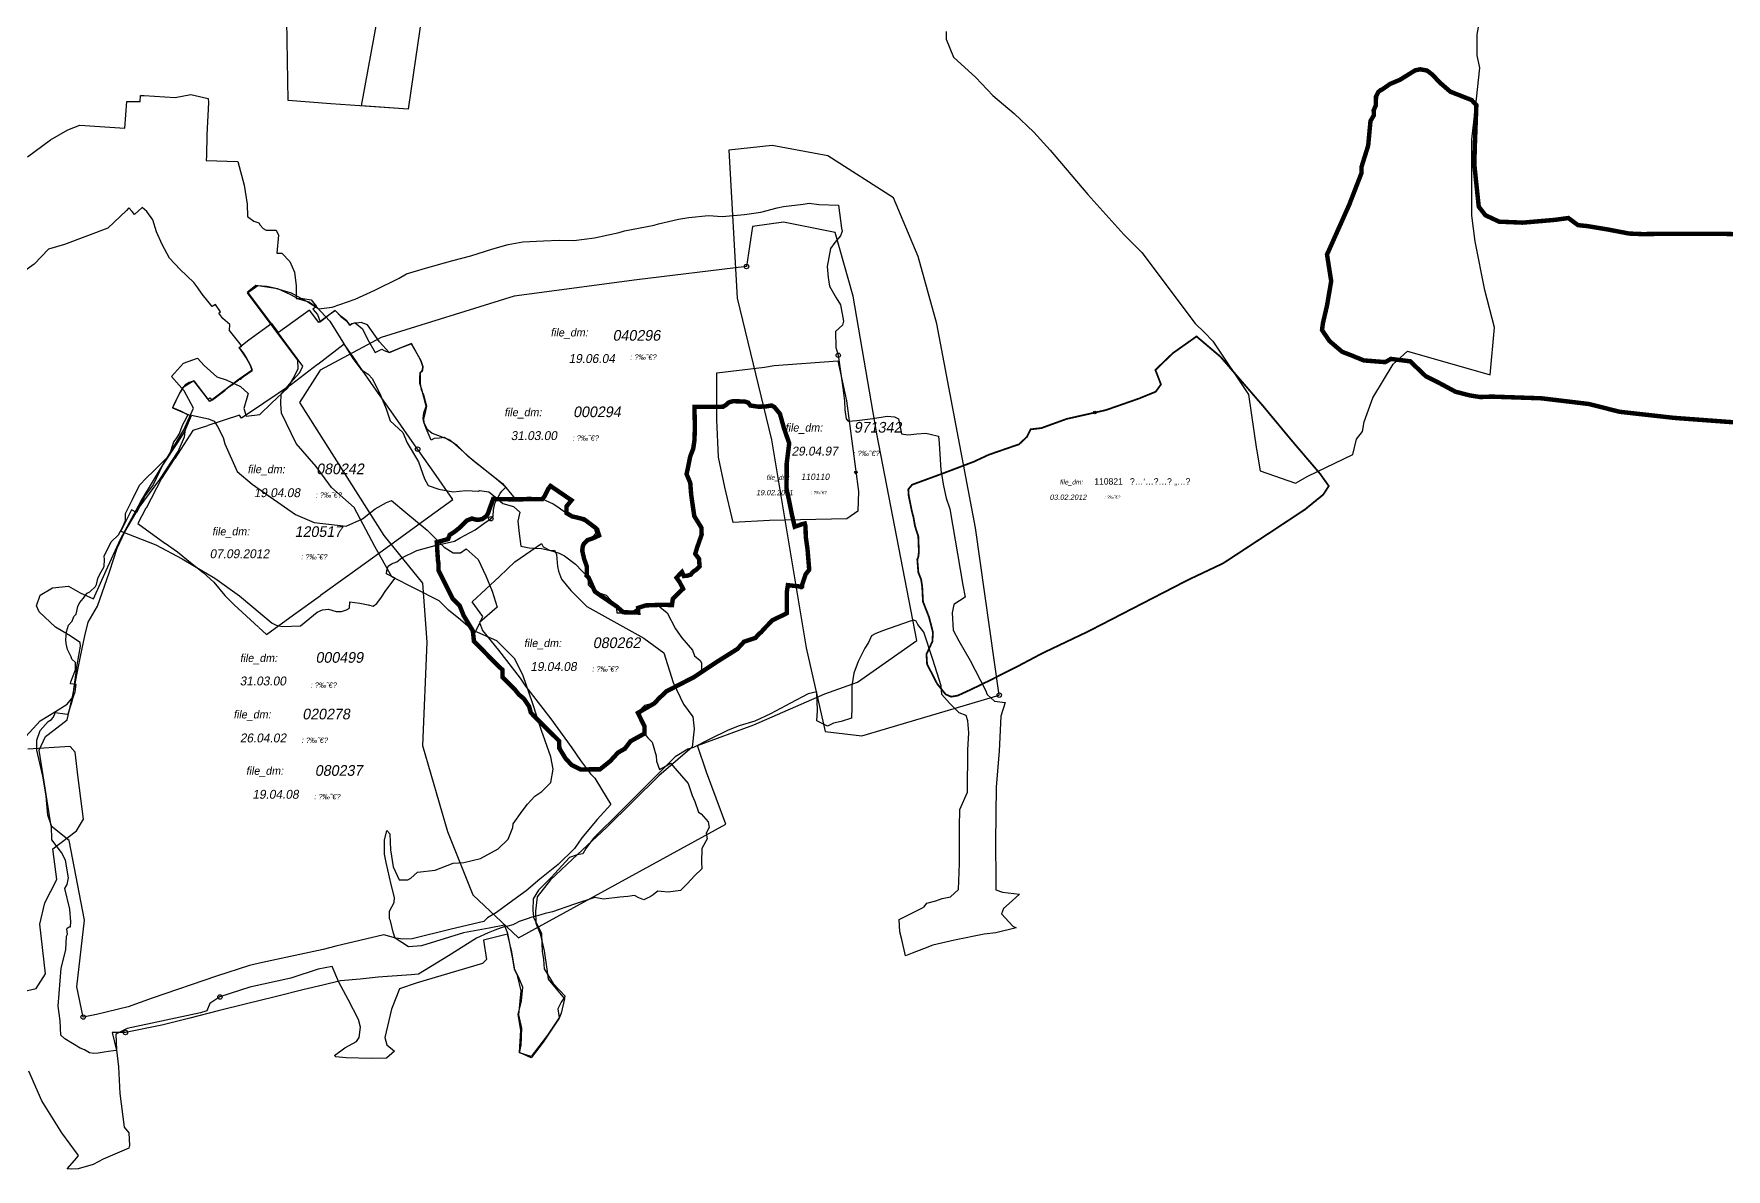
# Model space of a CAD drawing. Header units: metres. Extents: x 116000 to 284092, y 365136 to 804542.
# Drawn here: x 187329 to 189233, y 658486 to 659763 of the extents above; entities that cross this region are included whole.
import ezdxf
from ezdxf.enums import TextEntityAlignment as Align

# ---------------------------------------------------------------- set-up
doc = ezdxf.new("R2010")
doc.units = ezdxf.units.M
doc.header["$LTSCALE"] = 0.075
doc.linetypes.add('LTP898', pattern=[500, 500, 0])
for name, color, linetype in [('000294', 21, 'Continuous'), ('000499', 21, 'Continuous'), ('020278', 246, 'Continuous'), ('040296', 7, 'Continuous'), ('080237', 30, 'Continuous'), ('080242', 30, 'Continuous'), ('080262', 30, 'Continuous'), ('10', 7, 'Continuous'), ('110110', 71, 'Continuous'), ('110821', 71, 'Continuous'), ('120209', 92, 'Continuous'), ('120517', 92, 'LTP898'), ('4', 7, 'Continuous'), ('7', 7, 'Continuous'), ('971317', 5, 'Continuous'), ('971342', 5, 'Continuous'), ('980393', 3, 'Continuous')]:
    doc.layers.add(name, color=color, linetype=linetype)
doc.styles.add('HEBTXT', font='HEBTXT.shx')

# ---------------------------------------------------------------- blocks, each defined once
blk = doc.blocks.new('DM_AREA')
at = {"layer": '10'}
blk.add_circle((0, 0), 2.5, dxfattribs=at)
at = {"layer": '4', "style": 'HEBTXT', "oblique": 10}
blk.add_attdef('DATE', text='', height=10, dxfattribs=at).set_placement((9.9, 86.8), align=Align.RIGHT)
at = {"layer": '4', "style": 'HEBTXT', "oblique": 10, "flags": 8}
blk.add_attdef('DATAtxt', text='', height=6, dxfattribs=at).set_placement((41.8, 89.2), align=Align.MIDDLE)
at = {"layer": '7', "style": 'HEBTXT', "oblique": 10, "flags": 8}
blk.add_attdef('file_txt', text='', height=9, dxfattribs=at).set_placement((-28.4, 117.1), align=Align.MIDDLE)
at = {"layer": '7', "style": 'HEBTXT', "oblique": 10}
blk.add_attdef('FILE_DM', (28.1, 112.6), '', height=12, dxfattribs=at)

msp = doc.modelspace()

# ---------------------------------------------------------------- linework, layer by layer
at = {"layer": '000294', "color": 21, "linetype": 'Continuous', "flags": 128}
msp.add_lwpolyline([(187623.9, 659302.8), (187607.5, 659336.6), (187606.7, 659347.7), (187607, 659358), (187620.7, 659374.1), (187628.1, 659382.4), (187631.6, 659389.5), (187594.4, 659439.9), (187569.2, 659473.2), (187578.6, 659480.6), (187600.6, 659477.4), (187618.4, 659472), (187638.4, 659461.4), (187649.6, 659454), (187664.5, 659456), (187690.5, 659464.9), (187712.6, 659475.2), (187739.9, 659488.7), (187748, 659493.5), (187769.4, 659499.8), (187800.3, 659508.7), (187820.4, 659513.8), (187845.3, 659521.6), (187862.5, 659526.7), (187878.8, 659529.6), (187902.1, 659530.5), (187919.9, 659531.3), (187936.2, 659531.1), (187959.6, 659534.2), (187987.4, 659539.9), (187993.4, 659541.9), (188026.6, 659548.2), (188031.5, 659549.9), (188054, 659555.2), (188065.6, 659557), (188087.7, 659559.1), (188103.1, 659558.1), (188128.3, 659560.2), (188146.7, 659563), (188164.9, 659567.7), (188172.1, 659569.1), (188194.2, 659571.9), (188201.2, 659573), (188211.9, 659571.4), (188233.9, 659570.9), (188237.6, 659545), (188238, 659541.5), (188236.3, 659536.4), (188229.8, 659528.9), (188225.2, 659521.9), (188221.4, 659501.8), (188222.6, 659489.3), (188224, 659479.6), (188231.4, 659466.5), (188236.3, 659458.6), (188239.6, 659440.2), (188238.7, 659435.6), (188230.7, 659428.5), (188231.2, 659410.5), (188233.8, 659401.9), (188238.9, 659365.3), (188240.7, 659350.1), (188241.1, 659340.5), (188242.8, 659330.5), (188244.9, 659327.7), (188254.7, 659328.4), (188272.6, 659330.9), (188288.7, 659333.5), (188297.1, 659332.5), (188301.7, 659330.5), (188305, 659313.7), (188312.2, 659312.5), (188322.2, 659313.5), (188332.2, 659314.4), (188337.2, 659313.3), (188346.5, 659310.8), (188347.3, 659303.1), (188349.1, 659272.5), (188352.2, 659254.9), (188355.2, 659241.2), (188359.3, 659229), (188374, 659143.2), (188376.4, 659129.6), (188363.9, 659121.5), (188362, 659112.2), (188363.2, 659092.8), (188369.4, 659080.7), (188382.2, 659058.7), (188399.3, 659025.3), (188401.3, 659020.3), (188409.4, 659012.9), (188421.5, 659011.4), (188416.8, 658995.8), (188414.9, 658956.6), (188411.4, 658916.3), (188410.6, 658854.3), (188411, 658811.6), (188411, 658800.7), (188418.4, 658798), (188425, 658797.2), (188437.5, 658795.6), (188426.1, 658785), (188419.7, 658779.6), (188417.3, 658773.6), (188430.1, 658759.7), (188433.9, 658757.9), (188410.9, 658752.1), (188397.9, 658750.6), (188364.4, 658744.1), (188340.2, 658738.2), (188329.8, 658734.2), (188316.9, 658729.3), (188309.5, 658726.3), (188305.4, 658744.6), (188302.9, 658753.2), (188302.2, 658767.3), (188309.8, 658771), (188327.8, 658779.8), (188330.5, 658781.4), (188333.3, 658785.7), (188343.5, 658788.2), (188350.8, 658790.8), (188359.9, 658792.8), (188369.1, 658801.1), (188370, 658830.3), (188370, 658871.4), (188370.4, 658891.1), (188379, 658910.5), (188379.5, 658958.1), (188380.5, 658977.2), (188379.5, 658990.6), (188377.5, 658996.5), (188369.9, 658999.8), (188359.3, 659010.2), (188350.2, 659020.3), (188349.5, 659030), (188340.3, 659059.7), (188330.2, 659090.3), (188323.4, 659099.1), (188321.4, 659102.6), (188318.8, 659104), (188314.5, 659102.8), (188284.5, 659092.2), (188276, 659089), (188271.1, 659086.1), (188267.7, 659078.8), (188263.7, 659072.4), (188256.3, 659057.5), (188251.4, 659044.1), (188249, 659029.9), (188249, 659006.2), (188248.8, 658993.8), (188237.2, 658989.9), (188228.4, 658988.1), (188221.7, 658984.5), (188215.5, 658987.6), (188209.8, 658990.7), (188210.3, 659001.8), (188209.8, 659023.4), (188200, 659020.9), (188180.1, 659010.5), (188157.4, 658998.7), (188140.1, 658990.2), (188122.4, 658985.1), (188109.8, 658980.2), (188089.4, 658969.9), (188070.8, 658960.6), (188064.6, 658958.8), (188050.4, 658950.3), (188018.7, 658918.8), (187989.4, 658889.3), (187958.5, 658858.6), (187949.9, 658847), (187946.6, 658841.1), (187940.1, 658840), (187931.4, 658836.9), (187914.5, 658818.5), (187911.1, 658814.9), (187896.4, 658800), (187890.5, 658790.4), (187890.2, 658777.5), (187891, 658769.8), (187895.9, 658759.5), (187900, 658751.7), (187900.3, 658739.7), (187900.8, 658731.4), (187902.1, 658722.2), (187902.9, 658711.6), (187913, 658695.1), (187926.4, 658680.9), (187922.2, 658674.2), (187918.9, 658668.3), (187918.3, 658666.7), (187919.6, 658659.3), (187920.2, 658657.2), (187906.7, 658637.2), (187896.8, 658624.2), (187888.4, 658613), (187875.2, 658617.1), (187877.2, 658625.9), (187878, 658644.8), (187874.4, 658660), (187876.9, 658687.1), (187872.8, 658704.3), (187869.4, 658711.2), (187867.8, 658723), (187862.2, 658751.4), (187858.5, 658760.8), (187841, 658757.3), (187812.3, 658752), (187764.9, 658737.7), (187750.5, 658736.4), (187735.5, 658746.1), (187733, 658753), (187730, 658765.5), (187729, 658768), (187729, 658776.7), (187734.1, 658786.2), (187734.7, 658791.8), (187730.7, 658806.7), (187725.3, 658831.3), (187723.4, 658840.8), (187723.2, 658856.6), (187725.9, 658867.3), (187729.3, 658863.7), (187730, 658845.6), (187733.2, 658826.6), (187739.7, 658811.7), (187749.7, 658811.7), (187752.8, 658813.5), (187760.5, 658820.5), (187780.4, 658822.8), (187800.5, 658830.4), (187812.7, 658831.3), (187831.2, 658835.7), (187851.1, 658846.8), (187862.4, 658857.6), (187867.6, 658870.7), (187868, 658874.8), (187878.2, 658889.2), (187884.1, 658897.1), (187892.5, 658906.1), (187900.2, 658911.1), (187910.3, 658921.2), (187913.1, 658936.4), (187910.3, 658950.2), (187900, 658979.8), (187890, 659011.1), (187879.4, 659041.1), (187869.9, 659060.5), (187849.7, 659080.6), (187822.5, 659092.6), (187809, 659104.3), (187795.4, 659115.1), (187784.8, 659125.5), (187731.6, 659152.5), (187712.4, 659186.9), (187689.3, 659230.7), (187663.9, 659253.3), (187646.6, 659276.6), (187623.9, 659302.8)], close=True, dxfattribs=at)
at = {"layer": '000499', "color": 21, "linetype": 'Continuous', "flags": 128}
for points in [[(187319.7, 658973.2), (187335.8, 658990.5), (187353.1, 659001.2), (187366.3, 659009.6), (187372.8, 659017.3), (187377.6, 659053.7), (187381.2, 659074.6), (187380.9, 659078.9), (187367.7, 659087.4), (187353.2, 659096.2), (187334.7, 659113.3), (187331.9, 659120), (187335.8, 659132.1), (187350, 659140.2), (187367.7, 659142), (187380.9, 659134.5), (187395.8, 659127.8), (187410.3, 659159.7), (187426.3, 659195.2), (187449.1, 659237.3), (187479.9, 659288.4), (187497.7, 659318.2), (187508.4, 659342.5), (187497.8, 659362), (187483.9, 659378), (187497.1, 659393.2), (187513, 659398.5), (187520.5, 659390.4), (187534.7, 659377.6), (187545.3, 659374.1), (187561.3, 659366.6), (187569.8, 659358.8), (187565.2, 659342.1), (187567.7, 659333.3), (187583, 659335.4), (187596.1, 659348.2), (187614.5, 659365.2), (187620.9, 659376.2), (187626.3, 659387.2), (187625.9, 659396.4), (187599.3, 659431.9), (187569.1, 659472.1), (187580.8, 659480.3), (187591.1, 659479.6), (187602.8, 659477.1), (187617.7, 659470.4), (187626.6, 659465.4), (187638.3, 659462.2), (187647, 659456.5), (187661.9, 659440.2), (187673.3, 659421.4), (187687.8, 659398.3), (187697.1, 659385.9), (187704.9, 659380.6), (187709.9, 659375.3), (187718.8, 659357), (187725.2, 659341.7), (187729.8, 659328.3), (187744, 659315.1), (187748.9, 659303.4), (187761.7, 659282.2), (187768.2, 659262.9), (187772.4, 659255.4), (187784.5, 659251.2), (187800.5, 659248.3), (187815, 659249.7), (187828.9, 659249), (187830.3, 659249.7), (187840.6, 659248.3), (187848, 659242.6), (187856.6, 659235.2), (187868.6, 659231.6), (187875.4, 659225.3), (187873.2, 659215.3), (187875, 659201.5), (187876.8, 659187.3), (187886.1, 659185.4), (187900, 659184.7), (187910.1, 659182.2), (187914.6, 659182.5), (187916.7, 659177.6), (187918, 659164.3), (187919.2, 659158.9), (187922.6, 659150.1), (187933, 659137.1), (187951, 659119.3), (188015.1, 659083.8), (188037.4, 659067.2), (188048, 659033.7), (188059.6, 659009.6), (188070.2, 658995.2), (188071.7, 658981.5), (188069.5, 658961.1), (188032.1, 658928.7), (187972.9, 658870.7), (187940.4, 658840.3), (187910.2, 658811.7), (187895.1, 658792.8), (187893.2, 658776.6), (187893.6, 658763.1), (187898.5, 658751), (187903.1, 658731.8), (187906.1, 658711.4), (187907.6, 658699.9), (187918.5, 658687.1), (187925.7, 658678), (187921.9, 658661.8), (187920, 658656.2), (187901.9, 658629.1), (187888.3, 658611.7), (187875.1, 658617.7), (187876.7, 658642.6), (187873.6, 658660.3), (187877.4, 658675.8), (187878.9, 658690.9), (187873.6, 658703.3), (187869.9, 658710.4), (187866.1, 658732.7), (187861.6, 658750.8), (187834.8, 658744), (187838.2, 658722.1), (187833.7, 658717.6), (187760.1, 658695.8), (187740.3, 658689.2), (187731.3, 658666.3), (187723.8, 658634.6), (187726.1, 658626), (187734.7, 658619.2), (187725.7, 658611.3), (187708.3, 658610.9), (187680.1, 658611.6), (187668.7, 658612.8), (187667.2, 658614.3), (187678.6, 658622.9), (187691.8, 658630.1), (187694.8, 658634.6), (187696.3, 658645.9), (187694, 658654.6), (187682.3, 658677.2), (187672.1, 658696.8), (187664.5, 658714.3), (187648.7, 658711.3), (187618.1, 658701.1), (187571.7, 658690.9), (187538.2, 658680), (187526.7, 658672.7), (187523.3, 658664.4), (187516.2, 658662.2), (187434, 658644.4), (187421.1, 658638), (187421.9, 658620.7), (187424.1, 658601.4), (187425.6, 658571.6), (187430.5, 658533.5), (187435.8, 658527.1), (187436.6, 658512.8), (187435.8, 658509.8), (187406.8, 658497.4), (187395.5, 658491.7), (187378.9, 658486.8), (187371.2, 658486.3), (187366.3, 658486.7), (187377.3, 658499.1), (187379.1, 658501.8), (187360.3, 658527), (187338, 658563.2), (187323.4, 658596.7)], [(187310.4, 658684.7), (187331.5, 658689.7), (187342.1, 658706), (187335.5, 658762), (187341.2, 658785.8), (187354.9, 658812.1), (187350.1, 658846.7), (187377, 658867), (187384.8, 658880.1), (187378.8, 658926.6), (187375.2, 658955.3), (187369.8, 658961.8), (187322.1, 658958.9)]]:
    msp.add_lwpolyline(points, dxfattribs=at)
at = {"layer": '020278', "color": 246, "linetype": 'Continuous', "flags": 128}
msp.add_lwpolyline([(187534.3, 658703.6), (187462.1, 658678.8), (187434.8, 658668.8), (187399.5, 658660.4), (187384.4, 658657.4), (187377.2, 658691.4), (187385.8, 658766.5), (187368.5, 658856), (187348.2, 658872.3), (187334.9, 658957.8), (187342.1, 658973), (187351.2, 658980.1), (187366.2, 658991.9), (187372.8, 659019.7), (187381.5, 659063.2), (187386.4, 659086.2), (187389.9, 659101.7), (187400.3, 659119.8), (187413.9, 659158.1), (187422.6, 659184.9), (187431.4, 659203.2), (187447.4, 659230.7), (187470.7, 659262.3), (187491.3, 659293.7), (187498.2, 659310.2), (187499.3, 659318.5), (187506.2, 659334.5), (187525.4, 659330.3), (187531.7, 659327.6), (187535.5, 659321.6), (187541.8, 659309.5), (187543.9, 659302.2), (187557.5, 659271.2), (187574.5, 659256.9), (187594.8, 659242.7), (187623.1, 659222.9), (187644.3, 659213.7), (187680.3, 659209.5), (187698.7, 659218), (187712.8, 659229.3), (187725.6, 659236.4), (187731.2, 659238.5), (187747.5, 659225), (187771.5, 659205.3), (187790.6, 659186.2), (187800.5, 659179.8), (187809, 659179.8), (187815.3, 659184.1), (187828.8, 659172.1), (187837.2, 659153.7), (187844.3, 659136.7), (187850, 659118.4), (187830.2, 659101.4), (187833.7, 659092.2), (187851.4, 659070.3), (187876.1, 659038.6), (187882, 659029.5), (187910.4, 658993.1), (187934.1, 658960.3), (187943.9, 658946.1), (187955.2, 658931.1), (187960, 658926), (187967.4, 658913.9), (187978, 658896.5), (187962.5, 658879.6), (187945.5, 658858.9), (187936.9, 658847.1), (187918.8, 658829), (187898.1, 658812.7), (187882.8, 658799.4), (187863.5, 658785.4), (187849.3, 658774.9), (187839.1, 658769), (187835, 658765.1), (187798.5, 658756.3), (187754.5, 658745.5), (187744, 658744.9), (187736.1, 658746.3), (187722.6, 658750), (187668.5, 658737.1), (187654.4, 658733.6), (187586.2, 658718.9), (187571.5, 658715.5), (187534.3, 658703.6)], close=True, dxfattribs=at)
at = {"layer": '040296', "color": 7, "linetype": 'Continuous', "flags": 128}
msp.add_lwpolyline([(187874.2, 658746.5), (188107.2, 658874.6), (188085.6, 658932.8), (188075.6, 658962.8), (188138.9, 658986.1), (188218.8, 659021), (188255.4, 659034.3), (188322, 659080.9), (188277, 659313.7), (188250.4, 659468.4), (188230.4, 659540), (188172.2, 659551.6), (188137.2, 659546.6), (188130.5, 659501.7), (188007.3, 659486.7), (187869.2, 659468.4), (187719.4, 659421.9), (187651.1, 659385.3), (187627.8, 659348.7), (187722.7, 659199), (187766, 659145.7), (187771, 659079.2), (187766, 658962.8), (187794.3, 658866.3), (187822.6, 658794.8)], close=True, dxfattribs=at)
at = {"layer": '080237', "color": 30, "flags": 128}
msp.add_lwpolyline([(187321.6, 659625), (187347.6, 659644.1), (187367.1, 659655.4), (187380.6, 659660.8), (187431.3, 659657.3), (187433.3, 659687.5), (187448.6, 659687.3), (187448.8, 659694), (187452.9, 659694), (187487.7, 659692), (187505.5, 659695.3), (187524.9, 659690.6), (187525.4, 659686.3), (187523.5, 659649.9), (187523, 659626.2), (187522.9, 659621.1), (187558.2, 659619.7), (187565.3, 659593.2), (187568.7, 659571.7), (187569.3, 659557.9), (187576.2, 659552.7), (187582, 659550.8), (187583.3, 659548.2), (187586.8, 659544.5), (187590.2, 659542.8), (187601.6, 659542.5), (187604.2, 659537), (187602.2, 659516.9), (187607.9, 659516.8), (187616.8, 659507.3), (187622.2, 659495.3), (187623.9, 659480), (187624.1, 659465.7), (187631.5, 659465.7), (187640.8, 659464.2), (187646.9, 659456.9), (187642.7, 659453.6), (187648, 659447.7), (187651, 659439.7), (187662.4, 659448.4), (187667.9, 659452.4), (187674.3, 659445.7), (187680.7, 659440.5), (187684.2, 659435.9), (187687, 659437.7), (187690.2, 659438.4), (187698.6, 659431.7), (187704.4, 659420.2), (187712.9, 659405.2), (187720.2, 659408.8), (187723.1, 659407.3), (187728.8, 659405.1), (187741.2, 659410.1), (187753.5, 659414.9), (187758.2, 659406.7), (187764.2, 659395.9), (187766.4, 659389.4), (187766, 659385.3), (187764.8, 659383.3), (187763.5, 659382.8), (187763.6, 659369.8), (187764.7, 659363.5), (187767.1, 659357.4), (187770.5, 659344.5), (187768.7, 659335.9), (187767.1, 659330.3), (187767.7, 659326.1), (187770.8, 659319.3), (187777, 659314.1), (187796.7, 659306.7), (187822.4, 659284.2), (187856, 659257.8), (187870.4, 659240.3), (187886, 659242.5), (187893.9, 659241.4), (187900.6, 659240.4), (187913, 659234.8), (187918.3, 659231.4), (187922.9, 659227.9), (187933.6, 659221.3), (187940.7, 659218), (187951, 659213.6), (187958.8, 659209), (187961.1, 659201.7), (187955.2, 659194.9), (187952.3, 659194.1), (187947.9, 659189.5), (187945.6, 659186.3), (187946.6, 659178.3), (187951.5, 659163.3), (187952.3, 659152.2), (187952.3, 659143.8), (187960.2, 659136), (187972.7, 659131.9), (187983.8, 659120.1), (187984.6, 659112.2), (188000.2, 659112.2), (188008.3, 659117.6), (188013.3, 659120.2), (188031.3, 659120.5), (188041.3, 659112.1), (188050.8, 659094.1), (188057.8, 659084.2), (188070, 659070), (188072.2, 659063.9), (188078.5, 659058.5), (188080.1, 659056), (188080, 659048), (188072.1, 659040.1), (188061.3, 659034.8), (188048.2, 659028.8), (188035.5, 659018.3), (188027.3, 659010.9), (188015.8, 659008), (188008.2, 658999.9), (188015.8, 658984.5), (188016, 658976), (188019.7, 658971.7), (188024.5, 658966.8), (188029, 658951.3), (188029.4, 658945.2), (188032.6, 658935.9), (188040.2, 658940.2), (188044.9, 658942.9), (188065.1, 658920.1), (188069.6, 658906.5), (188072.6, 658900.1), (188076.5, 658888), (188079.7, 658886.1), (188087.3, 658876.9), (188088.4, 658870.8), (188085.2, 658864.2), (188086.2, 658857.9), (188080.5, 658846.9), (188080.1, 658831.7), (188080.3, 658824), (188072.1, 658816.2), (188064.1, 658807.6), (188056.3, 658799.9), (188042.3, 658798.1), (188034.4, 658798.8), (188030.8, 658799), (188027.7, 658796.8), (188025.4, 658794.8), (188022.1, 658792.8), (188018.9, 658791.3), (188014.9, 658789.4), (188009.6, 658791.7), (188004.6, 658794.3), (187997.1, 658793), (187988.1, 658792.3), (187969.8, 658790), (187959.8, 658791.9), (187936.1, 658784.1), (187912.2, 658775.8), (187904.1, 658773.9), (187899.1, 658772.3), (187894, 658770.9), (187889.1, 658769.7), (187884, 658768), (187879.2, 658766.5), (187874.9, 658764.8), (187870.7, 658762.6), (187867.8, 658761.2), (187862.1, 658759.8), (187858.6, 658759.3), (187847.4, 658755.1), (187840, 658752.2), (187826.8, 658746.3), (187795.4, 658726.2), (187761.4, 658705.5), (187753.2, 658705), (187716.1, 658702.2), (187695.8, 658700.1), (187673.8, 658698.3), (187654, 658693.3), (187633.1, 658688.4), (187600.5, 658680.3), (187568.2, 658672.4), (187536.2, 658664.4), (187504.5, 658656), (187473, 658648.2), (187431.9, 658640), (187417.1, 658639.9), (187421.8, 658619.9), (187418.3, 658619.6), (187412.9, 658618.6), (187407.8, 658617.8), (187401.3, 658616.7), (187396.5, 658616.5), (187391.6, 658617.3), (187385.8, 658620.4), (187380.9, 658622.4), (187363.9, 658632.8), (187359.3, 658637.2), (187358.4, 658653), (187356.2, 658669.6), (187359.7, 658712.6), (187364.7, 658733.1), (187365.7, 658748.3), (187366.9, 658750.5), (187365.8, 658756.3), (187366.2, 658757.5), (187368.5, 658758.9), (187370, 658759), (187370.3, 658764.4), (187369.2, 658778.7), (187363.9, 658801.9), (187366.4, 658806.4), (187367.8, 658814.1), (187364.3, 658833.8), (187360.1, 658842.4), (187349.2, 658856.8), (187348.8, 658872.7), (187344.7, 658884.6), (187342.8, 658905.9), (187339, 658928.5), (187332.2, 658957.5), (187332.1, 658968.9), (187336.1, 658979.7), (187344.9, 658990), (187348.6, 658992.3), (187350.3, 658994.2), (187352.4, 658998), (187352.8, 658999.9), (187363.8, 658998.4), (187367.7, 658998.2), (187368, 658999.8), (187371.4, 659010.2), (187372.8, 659015.9), (187373.8, 659019.3), (187375.3, 659023.2), (187376.3, 659031.5), (187370.1, 659032.4), (187370.4, 659034.4), (187375.9, 659047.9), (187375.9, 659056.1), (187371.6, 659060), (187370.8, 659062.6), (187366.6, 659070.9), (187365.1, 659077.7), (187364.7, 659081.7), (187365.5, 659090.9), (187367.9, 659098.1), (187372.1, 659102.9), (187374, 659107.9), (187376.4, 659110.8), (187378.3, 659119.2), (187379.7, 659122.6), (187382.2, 659125.7), (187384.7, 659128.7), (187386.9, 659132.2), (187388.7, 659134.4), (187391.8, 659135.7), (187398.2, 659141.6), (187399.3, 659144), (187400.7, 659150.8), (187402.7, 659154.8), (187407.8, 659164.4), (187408.4, 659172.2), (187407.9, 659176), (187416, 659192), (187424, 659200), (187429, 659208.8), (187432.1, 659215.9), (187431.8, 659223.9), (187439.8, 659239.7), (187447.8, 659255.9), (187455.7, 659264.1), (187463.7, 659271.9), (187471.9, 659279.8), (187479.8, 659287.9), (187482, 659290.6), (187486.4, 659304.4), (187489.2, 659308.3), (187492.2, 659313.3), (187495.3, 659321.2), (187496.4, 659323.9), (187498.4, 659327.3), (187500.1, 659330.8), (187502.1, 659334.9), (187494.4, 659339), (187485.1, 659342.6), (187486.3, 659345.7), (187493, 659359.7), (187496.5, 659365.6), (187499.7, 659369.5), (187503.5, 659371.6), (187508.9, 659373), (187524.6, 659352.5), (187526.7, 659354.1), (187529, 659351.3), (187532.7, 659354.1), (187537.6, 659357.7), (187540.8, 659360.2), (187543.6, 659362.4), (187544.2, 659363.1), (187546.8, 659365.2), (187550.3, 659367.8), (187551.9, 659368.8), (187553, 659369.5), (187554.7, 659370.8), (187556.2, 659372), (187559.1, 659374), (187560.4, 659375.1), (187561.9, 659375.1), (187566, 659378.8), (187574.5, 659384.9), (187573, 659389.2), (187571.7, 659391.9), (187567.4, 659399.7), (187564.5, 659404.4), (187559.8, 659410.5), (187562.7, 659412.1), (187561.1, 659414.7), (187548.9, 659429.8), (187549.4, 659436.4), (187541.3, 659443.1), (187536.9, 659449.2), (187538.7, 659450.8), (187533.1, 659459.2), (187529.4, 659456.7), (187518.2, 659470.8), (187513.3, 659477.7), (187508.8, 659483.9), (187493.4, 659498.4), (187481.3, 659511.2), (187473.4, 659526.7), (187466.9, 659540.6), (187462.7, 659554.4), (187456, 659563.7), (187450.9, 659568.2), (187442.1, 659560.4), (187439.5, 659563.5), (187435.8, 659567.7), (187433, 659564.9), (187412.2, 659544.8), (187363.4, 659526.4), (187345.2, 659521.4), (187329.3, 659504.5), (187309.2, 659490)], dxfattribs=at)
at = {"layer": '080242', "color": 30, "flags": 128}
msp.add_lwpolyline([(187596.5, 659437.8), (187570.6, 659418.8), (187559.9, 659410.4), (187564.4, 659404.5), (187568, 659398.7), (187571.7, 659392), (187573, 659389.2), (187574.4, 659385.2), (187559.9, 659374.9), (187526.8, 659349.9), (187509, 659373.2), (187496.7, 659365.6), (187492.7, 659359.4), (187484.9, 659342.6), (187505.8, 659333.6), (187498.2, 659316.3), (187490.3, 659303.9), (187473.7, 659278.3), (187463.2, 659256), (187454.1, 659244.2), (187444.5, 659225.2), (187438.6, 659228), (187426.9, 659204.1), (187466.2, 659188.8), (187495.8, 659172.9), (187517.8, 659159.7), (187532.3, 659151.2), (187560.4, 659131.1), (187585.6, 659109.8), (187596.8, 659100.7), (187601.4, 659098.3), (187608.1, 659096.9), (187628.8, 659097.7), (187647.7, 659112.8), (187653.5, 659115.6), (187660.3, 659116.3), (187668.9, 659113.7), (187674.8, 659113.8), (187680.5, 659115.5), (187683.9, 659117.4), (187684.4, 659124.5), (187695.5, 659123), (187704.9, 659121.2), (187710.6, 659119.8), (187714.6, 659122.7), (187719.8, 659129.8), (187724.9, 659137.1), (187735.3, 659151), (187725.4, 659156.1), (187726, 659159.8), (187727.6, 659164.5), (187731.2, 659167.3), (187737.2, 659169.4), (187742.9, 659174.2), (187759.7, 659182.3), (187780.5, 659187.9), (187802, 659192.8), (187808.3, 659196.5), (187825.5, 659205.7), (187836.7, 659213.6), (187843, 659218), (187845.4, 659221), (187846, 659228), (187847.5, 659235), (187850, 659240.5), (187853.5, 659246.5), (187855.5, 659249.1), (187857.4, 659251.2), (187859.9, 659253.5), (187849.3, 659262.5), (187817.9, 659287.8), (187812.5, 659293), (187805.2, 659300.4), (187799.5, 659304.2), (187790.6, 659309.4), (187785.1, 659308.7), (187779.1, 659308.3), (187775.9, 659306.5), (187770.1, 659319.7), (187767.7, 659326.5), (187766.9, 659330.8), (187767.5, 659337.1), (187770.2, 659344.6), (187765.2, 659363.5), (187762.9, 659370), (187762.9, 659376.6), (187763.6, 659382.5), (187764.8, 659383.4), (187766, 659385.3), (187766.4, 659389.3), (187765.1, 659393.8), (187764.2, 659395.9), (187753.8, 659415.3), (187739.9, 659409.6), (187728.4, 659405.2), (187717.8, 659417.2), (187704.2, 659436.2), (187697, 659438.7), (187691.9, 659438.2), (187689.3, 659438.2), (187686.7, 659437.4), (187684.4, 659435.8), (187680.9, 659440.6), (187674.5, 659445.6), (187667.8, 659452.3), (187649.6, 659438.9), (187638.9, 659452.6), (187604.1, 659427.6)], close=True, dxfattribs=at)
at = {"layer": '080262', "color": 30, "const_width": 5, "flags": 128}
msp.add_lwpolyline([(187824, 659080), (187822.7, 659091.8), (187818.5, 659098.9), (187812.2, 659109.4), (187808, 659120), (187800, 659128), (187792, 659144), (187784, 659160), (187784, 659168), (187783.5, 659170.9), (187782.1, 659191.6), (187786.9, 659192.9), (187794.9, 659195.2), (187796.6, 659199.8), (187802.5, 659203.6), (187808, 659208), (187816, 659216), (187821.8, 659218.3), (187823.7, 659217.7), (187826.2, 659217), (187828.2, 659216.9), (187829.1, 659216.9), (187830.6, 659217.1), (187833.4, 659217.7), (187837.7, 659220.8), (187839.8, 659224), (187840, 659224.7), (187841.2, 659228.2), (187844, 659235.8), (187845.6, 659240.2), (187868.2, 659239.8), (187879.1, 659239.9), (187900.8, 659240), (187903.5, 659243.4), (187907.5, 659251.6), (187910.1, 659254.9), (187933.7, 659238.8), (187928.1, 659232), (187928.2, 659224.3), (187934.3, 659220.7), (187948, 659217.3), (187961.1, 659207.5), (187962.6, 659205.9), (187964.7, 659199.2), (187957.9, 659196.1), (187951.9, 659194), (187947.8, 659190.2), (187946.4, 659187.3), (187945.8, 659182), (187947.8, 659173.2), (187950.9, 659164.3), (187950.9, 659154.5), (187950.7, 659153.9), (187953, 659151.7), (187960, 659136.1), (187968.8, 659129.9), (187983.9, 659119.8), (187992, 659112.8), (188000.1, 659112.6), (188008.8, 659112.4), (188008.6, 659117.7), (188016.9, 659120.5), (188032.3, 659121.1), (188046.7, 659121), (188047.7, 659127.9), (188056.1, 659136.4), (188059.2, 659139.1), (188055.4, 659146.6), (188051.8, 659151.7), (188058, 659158), (188060, 659153.6), (188063.4, 659153.9), (188067.7, 659155), (188070.6, 659158.5), (188074.6, 659161), (188077.8, 659164.5), (188077.1, 659173), (188072.9, 659178.5), (188075, 659185.6), (188080.1, 659200.1), (188079.8, 659208), (188071.8, 659221), (188068.3, 659245.2), (188067.3, 659258.4), (188063.2, 659268.1), (188067.2, 659288), (188070.6, 659296.7), (188072, 659306), (188072.5, 659320.3), (188072, 659344), (188088.2, 659344), (188096.1, 659343.8), (188104.4, 659344.1), (188107.6, 659346.2), (188110.4, 659348.7), (188112.4, 659349.5), (188115.8, 659350.3), (188119.4, 659350.1), (188128.4, 659349.9), (188132.5, 659348.6), (188134.9, 659345.4), (188144.1, 659344), (188151.9, 659344.3), (188158.8, 659345.4), (188162, 659343.6), (188168.2, 659336), (188172.8, 659319.5), (188178.6, 659302.9), (188175.8, 659280.4), (188175.6, 659251.9), (188178.8, 659236.8), (188181.7, 659222.3), (188184.8, 659209), (188192.5, 659211.7), (188196.1, 659212.6), (188196.9, 659209.3), (188197.3, 659197.2), (188199.2, 659183.7), (188201.1, 659160.7), (188197, 659155.4), (188193.2, 659143.9), (188192.3, 659141.6), (188177.1, 659143.3), (188176, 659136.2), (188175.9, 659111.8), (188174.6, 659111), (188159.9, 659103.9), (188152.1, 659096), (188147.1, 659090.5), (188143.6, 659087.5), (188140.8, 659084), (188127.8, 659079.7), (188120.3, 659071.5), (188096.3, 659056.4), (188071.8, 659040), (188055.5, 659031.6), (188040.4, 659023.8), (188031.8, 659015.6), (188027, 659010.4), (188008.4, 658999.6), (188015.8, 658984.5), (188015.7, 658976.3), (188000.1, 658967.7), (187993.7, 658959.3), (187986.1, 658955), (187977.1, 658945.2), (187965.7, 658936.1), (187943.9, 658936), (187933.9, 658940.9), (187926.9, 658948.5), (187920, 658959.8), (187919.8, 658968), (187895.7, 658992), (187887.9, 658999.9), (187886, 659006.9), (187880, 659015.7), (187874.5, 659020.2), (187870.7, 659025), (187863.9, 659032), (187856, 659039.9), (187856.2, 659044.1), (187856, 659048), (187847.7, 659055.9), (187839.9, 659064), (187831.9, 659072.1), (187824, 659080)], close=True, dxfattribs=at)
at = {"layer": '080262', "color": 30, "flags": 128}
msp.add_lwpolyline([(188072, 659344), (188088.2, 659344), (188096.1, 659343.8), (188104.4, 659344.1), (188107.6, 659346.2), (188110.4, 659348.7), (188112.4, 659349.5), (188115.8, 659350.3), (188119.4, 659350.1), (188128.4, 659349.9), (188132.5, 659348.6), (188134.9, 659345.4), (188144.1, 659344), (188151.9, 659344.3), (188158.8, 659345.4), (188162, 659343.6), (188168.2, 659336), (188172.8, 659319.5), (188178.6, 659302.9), (188175.8, 659280.4), (188175.6, 659251.9), (188178.8, 659236.8), (188181.7, 659222.3), (188184.8, 659209), (188192.5, 659211.7), (188196.1, 659212.6), (188196.9, 659209.3), (188197.3, 659197.2), (188199.2, 659183.7), (188201.1, 659160.7), (188197, 659155.4), (188193.2, 659143.9), (188192.3, 659141.6), (188177.1, 659143.3), (188176, 659136.2), (188175.9, 659111.8), (188174.6, 659111), (188159.9, 659103.9), (188152.1, 659096), (188147.1, 659090.5), (188143.6, 659087.5), (188140.8, 659084), (188127.8, 659079.7), (188120.3, 659071.5), (188096.3, 659056.4), (188071.8, 659040), (188055.5, 659031.6), (188040.4, 659023.8), (188031.8, 659015.6), (188027, 659010.4), (188008.4, 658999.6), (188015.8, 658984.5), (188015.7, 658976.3), (188000.1, 658967.7), (187993.7, 658959.3), (187986.1, 658955), (187977.1, 658945.2), (187965.7, 658936.1), (187943.9, 658936), (187933.9, 658940.9), (187926.9, 658948.5), (187920, 658959.8), (187919.8, 658968), (187895.7, 658992), (187887.9, 658999.9), (187886, 659006.9), (187880, 659015.7), (187874.5, 659020.2), (187870.7, 659025), (187863.9, 659032), (187856, 659039.9), (187856.2, 659044.1), (187856, 659048), (187847.7, 659055.9), (187839.9, 659064), (187831.9, 659072.1), (187824, 659080), (187824.1, 659088.2), (187829.5, 659098.3), (187832.1, 659104.3), (187833.8, 659108.1), (187822, 659124.7), (187852.7, 659153.2), (187869.8, 659169.6), (187900, 659190), (187901.8, 659186.3), (187908.8, 659182.8), (187920, 659179.1), (187925.8, 659176.1), (187938.1, 659166.8), (187953, 659151.7), (187960, 659136.1), (187968.8, 659129.9), (187983.9, 659119.8), (187992, 659112.8), (188000.1, 659112.6), (188008.8, 659112.4), (188008.6, 659117.7), (188016.9, 659120.5), (188032.3, 659121.1), (188046.7, 659121), (188047.7, 659127.9), (188056.1, 659136.4), (188059.2, 659139.1), (188055.4, 659146.6), (188051.8, 659151.7), (188058, 659158), (188060, 659153.6), (188063.4, 659153.9), (188067.7, 659155), (188070.6, 659158.5), (188074.6, 659161), (188077.8, 659164.5), (188077.1, 659173), (188072.9, 659178.5), (188075, 659185.6), (188080.1, 659200.1), (188079.8, 659208), (188071.8, 659221), (188068.3, 659245.2), (188067.3, 659258.4), (188063.2, 659268.1), (188067.2, 659288), (188070.6, 659296.7), (188072, 659306), (188072.5, 659320.3)], close=True, dxfattribs=at)
at = {"layer": '110110', "flags": 128}
msp.add_lwpolyline([(188097.1, 659382.1), (188150.8, 659388.4), (188161.5, 659390.3), (188233.3, 659395.7), (188243.1, 659350.5), (188256.6, 659248.5), (188255.8, 659226.6), (188243.4, 659217.9), (188156.4, 659216), (188115.6, 659213.9), (188106.3, 659253.5), (188098.9, 659287.2), (188097.1, 659329.1), (188097.1, 659380.5)], close=True, dxfattribs=at)
at = {"layer": '110821', "color": 71, "const_width": 2, "flags": 128}
msp.add_lwpolyline([(188312.8, 659251.4), (188316.9, 659256.3), (188329.2, 659260.8), (188350.7, 659268.7), (188386.1, 659282.1), (188403.1, 659290), (188437.2, 659301.8), (188446.1, 659310.2), (188450.3, 659318.6), (188462.3, 659320), (188490.7, 659330.3), (188534.7, 659340.2), (188572, 659353.2), (188590.9, 659360.9), (188596.8, 659369.1), (188592.3, 659380.9), (188590.5, 659385.3), (188610.1, 659404.2), (188636.8, 659423.1), (188663.8, 659400.2), (188684.8, 659375.8), (188711.5, 659345), (188743.7, 659306.2), (188775.6, 659268.8), (188785.6, 659254.8), (188779.3, 659245.1), (188758.9, 659228.5), (188719.7, 659202.6), (188666.8, 659167.9), (188627.1, 659149.1), (188515.5, 659091.5), (188463.4, 659066.7), (188434.9, 659051.6), (188402.5, 659035.3), (188382.7, 659025.7), (188368.3, 659019.1), (188360.7, 659017.8), (188354.5, 659020.5), (188345, 659032.4), (188333.7, 659054.4), (188333, 659065.7), (188339.7, 659079.9), (188340.3, 659090.3), (188335.9, 659107.3), (188329.1, 659124.7), (188328.2, 659142), (188327, 659149.7), (188323.9, 659157.6), (188323.4, 659163.4), (188322.7, 659172.5), (188323.7, 659174.4), (188324.5, 659180.6), (188323.8, 659198.2), (188321.3, 659206), (188320, 659210.3), (188318.4, 659219.6), (188316.5, 659226.7), (188313, 659244.1), (188312.6, 659250.6), (188312.8, 659251.4)], close=True, dxfattribs=at)
at = {"layer": '120209', "color": 92, "const_width": 5, "flags": 128}
msp.add_lwpolyline([(189270.9, 659324.3), (189173.7, 659331.5), (189113, 659338.3), (189078, 659347.1), (189024.8, 659353.5), (188968.6, 659355.4), (188955.9, 659354.9), (188944.5, 659356.7), (188928.3, 659360.8), (188909.7, 659370.8), (188894.5, 659378.5), (188877.2, 659395.1), (188855.4, 659397.8), (188849.1, 659394.2), (188825, 659396.1), (188811.5, 659401.6), (188800.6, 659405.8), (188786.3, 659418), (188778, 659430.3), (188779, 659438.1), (188779, 659438.1), (188783.5, 659457.3), (188788.3, 659485.3), (188783.6, 659515.2), (188808.7, 659571.5), (188822.3, 659606.7), (188822.5, 659614.1), (188829.9, 659637.7), (188832.5, 659665.4), (188836.3, 659671.9), (188836.1, 659677.4), (188838.5, 659683), (188838.7, 659692.9), (188841.3, 659698), (188844, 659700.3), (188845.5, 659700.8), (188854.5, 659707.1), (188865.7, 659711.8), (188882.7, 659722.4), (188888.5, 659723.6), (188896.1, 659722.2), (188902.4, 659717.4), (188910.1, 659709), (188922.4, 659698.4), (188946.3, 659689), (188951.6, 659683.3), (188950, 659640.2), (188949.3, 659616.7), (188951.9, 659591.7), (188954.3, 659569.1), (188961.8, 659559.4), (188977.2, 659552.2), (189003.7, 659551.1), (189039.7, 659554.2), (189055.1, 659556.3), (189065.9, 659548.3), (189076.5, 659547.2), (189101.1, 659543.1), (189123.5, 659538.8), (189138.7, 659538.2), (189159.6, 659538.5), (189197, 659538.5), (189227.9, 659538.5), (189260.1, 659537.8)], dxfattribs=at)
at = {"layer": '120517'}
msp.add_lwpolyline([(187472.5, 659263.1), (187445.9, 659212.5), (187490.4, 659180.7), (187505.1, 659168.6), (187519.4, 659157.7), (187531.5, 659146.8), (187543.6, 659131.7), (187554.1, 659121.2), (187590.5, 659087.8), (187800.2, 659239.5), (187678.1, 659414.3), (187618.6, 659369.2), (187562.6, 659331.1), (187560.1, 659334.5), (187507.8, 659317.2)], close=True, dxfattribs=at)
at = {"layer": '971317', "color": 5, "flags": 128}
for points in [[(187744.4, 660016.8), (187812.1, 659958.2), (187802.2, 659954.3), (187797.9, 659950.5), (187794.5, 659942.3), (187779.8, 659884.9), (187774.6, 659848.7), (187753.5, 659702.1), (187750, 659678.9), (187662.9, 659684.9), (187615, 659688.6), (187613.5, 659778.6), (187624.9, 659994.5), (187623.7, 660049), (187698.6, 660064.3), (187743.1, 660021.1)], [(187749.1, 660012.8), (187812.1, 659958.2), (187802.2, 659954.3), (187797.9, 659950.5), (187794.5, 659942.3), (187779.8, 659884.9), (187774.6, 659848.7), (187753.5, 659702.1), (187750, 659678.9), (187697.4, 659682.5), (187716, 659782.7), (187726.1, 659893.5), (187728.8, 659915.8), (187736.9, 659958.1), (187745.3, 659994.2)]]:
    msp.add_lwpolyline(points, close=True, dxfattribs=at)
at = {"layer": '971342', "color": 5, "flags": 128}
msp.add_lwpolyline([(188110.5, 659632.6), (188120.2, 659466.1), (188158.8, 659306.8), (188197.5, 659072.7), (188219.2, 658978.6), (188260.3, 658973.7), (188414.9, 659019.6), (188388.3, 659207.9), (188344.8, 659437.1), (188323.8, 659513.1), (188295.8, 659578.9), (188222.2, 659626.3), (188159.3, 659637.9)], close=True, dxfattribs=at)
at = {"layer": '980393', "color": 3, "flags": 128}
msp.add_lwpolyline([(188355.2, 659766.1), (188355.1, 659757.6), (188363.6, 659737.2), (188388.4, 659714.3), (188407.7, 659694), (188431.6, 659673.8), (188453.7, 659652.7), (188472.1, 659632.5), (188514.4, 659582.9), (188555.1, 659537.6), (188575.1, 659517.6), (188635.1, 659437.6), (188645.8, 659427.5), (188655.1, 659417.6), (188695.1, 659357.6), (188704.4, 659296), (188704.5, 659294.6), (188704.9, 659291.8), (188708.5, 659272), (188748, 659258.1), (188762.1, 659265.8), (188812.5, 659290.2), (188816.9, 659307.5), (188823.4, 659316.1), (188825.5, 659327), (188835.3, 659354), (188858, 659391.8), (188874.1, 659406.4), (188967.3, 659379.9), (188972, 659433.3), (188961.1, 659475.3), (188950.1, 659530), (188946.5, 659559.1), (188946.5, 659644.8), (188951.9, 659690.4), (188955.6, 659725.1), (188952.5, 659739.2), (188952.5, 659762.9), (188955.1, 659777.3)], dxfattribs=at)

# ---------------------------------------------------------------- block references
at = {"layer": '000294', "color": 7}
ref = msp.add_blockref('DM_AREA', (188233.8, 659401.9), dxfattribs=at)
ref.add_attrib('FILE_DM', '000294', (187935.6, 659332.3), dxfattribs={"layer": '7', "color": 21, "height": 12, "style": 'HEBTXT', "oblique": 10})
ref.add_attrib('DATE', '31.03.00', dxfattribs={"layer": '4', "color": 21, "height": 10, "style": 'HEBTXT', "oblique": 10}).set_placement((187917.4, 659306.5), align=Align.RIGHT)
ref.add_attrib('file_txt', 'file_dm:', dxfattribs={"layer": '7', "color": 21, "height": 9, "style": 'HEBTXT', "oblique": 10}).set_placement((187879.1, 659336.8), align=Align.MIDDLE)
ref.add_attrib('DATAtxt', ': \x8a‰˜€\x9a', dxfattribs={"layer": '4', "color": 21, "height": 6, "style": 'HEBTXT', "oblique": 10}).set_placement((187949.3, 659308.9), align=Align.MIDDLE)
at = {"layer": '000499', "color": 7}
ref = msp.add_blockref('DM_AREA', (187538.2, 658680), dxfattribs=at)
ref.add_attrib('FILE_DM', '000499', (187645.8, 659056), dxfattribs={"layer": '7', "color": 21, "height": 12, "style": 'HEBTXT', "oblique": 10})
ref.add_attrib('DATE', '31.03.00', dxfattribs={"layer": '4', "color": 21, "height": 10, "style": 'HEBTXT', "oblique": 10}).set_placement((187612.5, 659030.5), align=Align.RIGHT)
ref.add_attrib('file_txt', 'file_dm:', dxfattribs={"layer": '7', "color": 21, "height": 9, "style": 'HEBTXT', "oblique": 10}).set_placement((187581.7, 659060.3), align=Align.MIDDLE)
ref.add_attrib('DATAtxt', ': \x8a‰˜€\x9a', dxfattribs={"layer": '4', "color": 21, "height": 6, "style": 'HEBTXT', "oblique": 10}).set_placement((187654.6, 659030.9), align=Align.MIDDLE)
at = {"layer": '020278', "color": 7}
ref = msp.add_blockref('DM_AREA', (187384.4, 658657.4), dxfattribs=at)
ref.add_attrib('FILE_DM', '020278', (187630.9, 658992.3), dxfattribs={"layer": '7', "color": 246, "height": 12, "style": 'HEBTXT', "oblique": 10})
ref.add_attrib('DATE', '26.04.02', dxfattribs={"layer": '4', "color": 246, "height": 10, "style": 'HEBTXT', "oblique": 10}).set_placement((187612.7, 658966.4), align=Align.RIGHT)
ref.add_attrib('file_txt', 'file_dm:', dxfattribs={"layer": '7', "color": 246, "height": 9, "style": 'HEBTXT', "oblique": 10}).set_placement((187574.4, 658996.8), align=Align.MIDDLE)
ref.add_attrib('DATAtxt', ': \x8a‰˜€\x9a', dxfattribs={"layer": '4', "color": 246, "height": 6, "style": 'HEBTXT', "oblique": 10}).set_placement((187644.6, 658968.9), align=Align.MIDDLE)
at = {"layer": '040296', "color": 7}
ref = msp.add_blockref('DM_AREA', (188130.5, 659501.7), dxfattribs=at)
ref.add_attrib('FILE_DM', '040296', (187980, 659418.3), dxfattribs={"layer": '7', "color": 7, "height": 12, "style": 'HEBTXT', "oblique": 10})
ref.add_attrib('DATE', '19.06.04', dxfattribs={"layer": '4', "color": 7, "height": 10, "style": 'HEBTXT', "oblique": 10}).set_placement((187982.6, 659393.2), align=Align.RIGHT)
ref.add_attrib('file_txt', 'file_dm:', dxfattribs={"layer": '7', "color": 7, "height": 9, "style": 'HEBTXT', "oblique": 10}).set_placement((187931.1, 659426.5), align=Align.MIDDLE)
ref.add_attrib('DATAtxt', ': \x8a‰˜€\x9a', dxfattribs={"layer": '4', "color": 7, "height": 6, "style": 'HEBTXT', "oblique": 10}).set_placement((188014.2, 659399.9), align=Align.MIDDLE)
at = {"layer": '080237', "color": 7}
ref = msp.add_blockref('DM_AREA', (187431.9, 658640), dxfattribs=at)
ref.add_attrib('FILE_DM', '080237', (187645, 658928.8), dxfattribs={"layer": '7', "color": 30, "height": 12, "style": 'HEBTXT', "oblique": 10})
ref.add_attrib('DATE', '19.04.08', dxfattribs={"layer": '4', "color": 30, "height": 10, "style": 'HEBTXT', "oblique": 10}).set_placement((187626.8, 658903), align=Align.RIGHT)
ref.add_attrib('file_txt', 'file_dm:', dxfattribs={"layer": '7', "color": 30, "height": 9, "style": 'HEBTXT', "oblique": 10}).set_placement((187588.5, 658933.4), align=Align.MIDDLE)
ref.add_attrib('DATAtxt', ': \x8a‰˜€\x9a', dxfattribs={"layer": '4', "color": 30, "height": 6, "style": 'HEBTXT', "oblique": 10}).set_placement((187658.7, 658905.5), align=Align.MIDDLE)
at = {"layer": '080242', "color": 7}
ref = msp.add_blockref('DM_AREA', (187843, 659218), dxfattribs=at)
ref.add_attrib('FILE_DM', '080242', (187646.6, 659268.1), dxfattribs={"layer": '7', "color": 30, "height": 12, "style": 'HEBTXT', "oblique": 10})
ref.add_attrib('DATE', '19.04.08', dxfattribs={"layer": '4', "color": 30, "height": 10, "style": 'HEBTXT', "oblique": 10}).set_placement((187628.4, 659242.3), align=Align.RIGHT)
ref.add_attrib('file_txt', 'file_dm:', dxfattribs={"layer": '7', "color": 30, "height": 9, "style": 'HEBTXT', "oblique": 10}).set_placement((187590.2, 659272.7), align=Align.MIDDLE)
ref.add_attrib('DATAtxt', ': \x8a‰˜€\x9a', dxfattribs={"layer": '4', "color": 30, "height": 6, "style": 'HEBTXT', "oblique": 10}).set_placement((187660.3, 659244.8), align=Align.MIDDLE)
at = {"layer": '080262', "color": 7}
ref = msp.add_blockref('DM_AREA', (188192.3, 659141.6), dxfattribs=at)
ref.add_attrib('FILE_DM', '080262', (187957.7, 659072.5), dxfattribs={"layer": '7', "color": 30, "height": 12, "style": 'HEBTXT', "oblique": 10})
ref.add_attrib('DATE', '19.04.08', dxfattribs={"layer": '4', "color": 30, "height": 10, "style": 'HEBTXT', "oblique": 10}).set_placement((187939.5, 659046.7), align=Align.RIGHT)
ref.add_attrib('file_txt', 'file_dm:', dxfattribs={"layer": '7', "color": 30, "height": 9, "style": 'HEBTXT', "oblique": 10}).set_placement((187901.2, 659077.1), align=Align.MIDDLE)
ref.add_attrib('DATAtxt', ': \x8a‰˜€\x9a', dxfattribs={"layer": '4', "color": 30, "height": 6, "style": 'HEBTXT', "oblique": 10}).set_placement((187971.4, 659049.2), align=Align.MIDDLE)
at = {"layer": '110110', "linetype": 'Continuous', "lineweight": -3}
ref = msp.add_blockref('DM_AREA', (188253.7, 659270.2), dxfattribs=dict(at, xscale=0.6, yscale=0.6, zscale=0.6))
ref.add_attrib('FILE_DM', '110110', (188191.7, 659261.6), dxfattribs={"layer": '7', "color": 71, "height": 7.2, "style": 'HEBTXT', "oblique": 10})
ref.add_attrib('DATE', '19.02.2011', dxfattribs={"layer": '4', "color": 71, "height": 6, "style": 'HEBTXT', "oblique": 10}).set_placement((188182.9, 659244.4), align=Align.RIGHT)
ref.add_attrib('file_txt', 'file_dm:', dxfattribs={"layer": '7', "color": 71, "height": 5.4, "style": 'HEBTXT', "oblique": 10}).set_placement((188165.9, 659263.8), align=Align.MIDDLE)
ref.add_attrib('DATAtxt', ': \x8a‰˜€\x9a', dxfattribs={"layer": '4', "color": 71, "height": 3.6, "style": 'HEBTXT', "oblique": 10}).set_placement((188211.8, 659247.5), align=Align.MIDDLE)
at = {"layer": '110821', "color": 71}
ref = msp.add_blockref('DM_AREA', (188522.5, 659337.5), dxfattribs=dict(at, xscale=0.6, yscale=0.6, zscale=0.6))
ref.add_attrib('FILE_DM', '110821   \x8f…‘…\x90…\x8e „…\x90', (188521.8, 659256.4), dxfattribs={"layer": '7', "color": 71, "height": 7.2, "style": 'HEBTXT'})
ref.add_attrib('DATE', '03.02.2012', dxfattribs={"layer": '4', "color": 71, "height": 6, "style": 'HEBTXT', "oblique": 10}).set_placement((188513, 659239.2), align=Align.RIGHT)
ref.add_attrib('file_txt', 'file_dm:', dxfattribs={"layer": '7', "color": 71, "height": 5.4, "style": 'HEBTXT', "oblique": 10}).set_placement((188496, 659258.6), align=Align.MIDDLE)
ref.add_attrib('DATAtxt', ': \x8a‰˜€\x9a', dxfattribs={"layer": '4', "color": 71, "height": 3.6, "style": 'HEBTXT', "oblique": 10}).set_placement((188541.9, 659242.3), align=Align.MIDDLE)
at = {"layer": '120517'}
ref = msp.add_blockref('DM_AREA', (187760.6, 659296.3, 33.6), dxfattribs=at)
ref.add_attrib('FILE_DM', '120517', (187622.3, 659197.5, 33.6), dxfattribs={"layer": '7', "color": 92, "height": 12, "style": 'HEBTXT', "oblique": 10})
ref.add_attrib('DATE', '07.09.2012', dxfattribs={"layer": '4', "color": 92, "height": 10, "style": 'HEBTXT', "oblique": 10}).set_placement((187593.6, 659173.6, 33.6), align=Align.RIGHT)
ref.add_attrib('file_txt', 'file_dm:', dxfattribs={"layer": '7', "color": 92, "height": 9, "style": 'HEBTXT', "oblique": 10}).set_placement((187550.4, 659202.7, 33.6), align=Align.MIDDLE)
ref.add_attrib('DATAtxt', ': \x8a‰˜€\x9a', dxfattribs={"layer": '4', "color": 92, "height": 6, "style": 'HEBTXT', "oblique": 10}).set_placement((187644, 659175.3, 33.6), align=Align.MIDDLE)
at = {"layer": '971342', "color": 7}
ref = msp.add_blockref('DM_AREA', (188414.9, 659019.6), dxfattribs=at)
ref.add_attrib('FILE_DM', '971342', (188251.4, 659314.9), dxfattribs={"layer": '7', "color": 5, "height": 12, "style": 'HEBTXT', "oblique": 10})
ref.add_attrib('DATE', '29.04.97', dxfattribs={"layer": '4', "color": 5, "height": 10, "style": 'HEBTXT', "oblique": 10}).set_placement((188233.3, 659289.1), align=Align.RIGHT)
ref.add_attrib('file_txt', 'file_dm:', dxfattribs={"layer": '7', "color": 5, "height": 9, "style": 'HEBTXT', "oblique": 10}).set_placement((188195, 659319.5), align=Align.MIDDLE)
ref.add_attrib('DATAtxt', ': \x8a‰˜€\x9a', dxfattribs={"layer": '4', "color": 5, "height": 6, "style": 'HEBTXT', "oblique": 10}).set_placement((188265.2, 659291.6), align=Align.MIDDLE)

doc.saveas('drawing.dxf')
